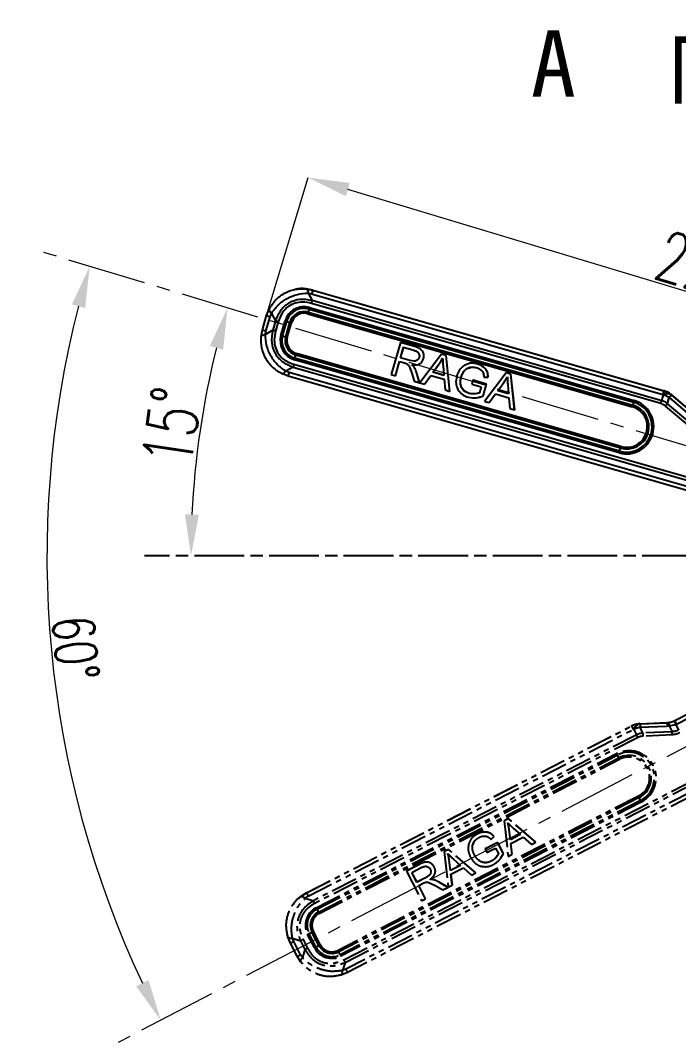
# Model space of a CAD drawing. Header units: millimetres. Extents: x 2271 to 4415, y 823 to 2339.
# Drawn here: x 3878 to 4036.8, y 1181.4 to 1428.1 of the extents above; entities that cross this region are included whole.
import ezdxf

# ---------------------------------------------------------------- set-up
doc = ezdxf.new("R2010")
doc.units = ezdxf.units.MM
for name, pattern in [('AM_ISO08W050', [18, 12, -1.5, 3, -1.5]), ('CENTER2', [28.575, 19.05, -3.175, 3.175, -3.175]), ('PHANTOM', [12.7, 6.35, -1.27, 1.27, -1.27, 1.27, -1.27])]:
    doc.linetypes.add(name, pattern=pattern)
for name, color, linetype, lineweight in [('AM_5', 3, 'Continuous', 25), ('AM_7', 4, 'AM_ISO08W050', 25), ('单点划线', 1, 'CENTER2', 13), ('文字', 7, 'Continuous', 13), ('标注', 3, 'Continuous', 13)]:
    doc.layers.add(name, color=color, linetype=linetype, lineweight=lineweight)
doc.styles.add('SLDTEXTSTYLE1', font='txt.shx', dxfattribs={"width": 0.7, "bigfont": 'gbcbig.shx'})
doc.styles.add('STYLE1', font='txt.shx', dxfattribs={"width": 0.8, "height": 3, "bigfont": 'hzdx.shx'})
doc.dimstyles.new('SLDDIMSTYLE12$0', dxfattribs={"dimtxt": 12, "dimasz": 10, "dimexe": 0, "dimexo": 0.0625, "dimgap": 0.875, "dimtad": 1, "dimdec": 1, "dimlfac": 1.8, "dimrnd": 1e-09, "dimzin": 12, "dimdsep": 46, "dimtxsty": 'SLDTEXTSTYLE1', "dimcen": 0.09, "dimdle": 8.16, "dimclrd": 3, "dimclre": 3, "dimadec": 0, "dimazin": 3, "dimtfac": 1, "dimtdec": 1, "dimtofl": 0, "dimtmove": 0, "dimatfit": 3, "dimfxl": 0, "dimfrac": 2, "dimtolj": 1, "dimlwd": 5, "dimlwe": 5, "dimarcsym": 0})
doc.dimstyles.new('SLDDIMSTYLE12$2', dxfattribs={"dimtxt": 12, "dimasz": 10, "dimexe": 0, "dimexo": 0.0625, "dimgap": 0.875, "dimtad": 1, "dimdec": 1, "dimlfac": 1.8, "dimrnd": 1e-09, "dimzin": 12, "dimdsep": 46, "dimtxsty": 'SLDTEXTSTYLE1', "dimcen": 0.09, "dimdle": 8.16, "dimclrd": 3, "dimclre": 3, "dimadec": 0, "dimazin": 3, "dimtfac": 1, "dimtdec": 1, "dimtofl": 0, "dimtmove": 0, "dimatfit": 3, "dimfxl": 0, "dimfrac": 2, "dimtolj": 1, "dimlwd": 5, "dimlwe": 5, "dimarcsym": 0})

# ---------------------------------------------------------------- blocks, each defined once
blk = doc.blocks.new('*D190')
at = {"layer": 'Defpoints', "color": 0, "transparency": 16777216}
for p in [(3883.46, 1372.12), (3884.59, 1307.26), (4126.87, 1298.81), (4126.87, 1298.81), (3901.58, 1181.39)]:
    blk.add_point(p, dxfattribs=at)
at = {"layer": '标注', "color": 3, "linetype": 'Continuous', "lineweight": 5, "transparency": 16777216}
blk.add_arc((4126.87, 1298.81), 242.43, 165.602, 205.1646, dxfattribs=at)
at = {"layer": '标注', "color": 3, "transparency": 16777216}
for points in [[(3890.45, 1359.54), (3893.66, 1358.64), (3894.74, 1368.72)], [(3908.95, 1196.46), (3905.96, 1194.98), (3911.89, 1186.76)]]:
    blk.add_solid(points, dxfattribs=at)
at = {"layer": '标注', "color": 0, "transparency": 16777216, "insert": (3891.36, 1276.62), "char_height": 10, "attachment_point": 5, "rotation": 275.3833, "style": 'SLDTEXTSTYLE1'}
blk.add_mtext('\\A1;60%%D', dxfattribs=at)
blk = doc.blocks.new('*D199')
at = {"layer": 'AM_5', "color": 3, "linetype": 'Continuous', "lineweight": 5, "transparency": 16777216}
blk.add_arc((4126.76, 1298.84), 207.59, 165.9987, 177.2396, dxfattribs=at)
at = {"layer": 'AM_5', "color": 3, "transparency": 16777216}
for points in [[(3923.74, 1349.51), (3926.95, 1348.62), (3928, 1358.71)], [(3921.09, 1308.8), (3917.75, 1308.88), (3919.18, 1298.84)]]:
    blk.add_solid(points, dxfattribs=at)
at = {"layer": 'Defpoints', "color": 0, "transparency": 16777216}
for p in [(3883.46, 1372.12), (3923.11, 1339.07), (3907.96, 1298.84), (4126.87, 1298.81), (4130.02, 1298.84)]:
    blk.add_point(p, dxfattribs=at)
at = {"layer": 'AM_5', "color": 0, "transparency": 16777216, "insert": (3914.59, 1330.1), "char_height": 12, "attachment_point": 5, "rotation": 81.6191, "style": 'SLDTEXTSTYLE1'}
blk.add_mtext('\\A1;15%%D', dxfattribs=at)
blk = doc.blocks.new('*D181')
at = {"layer": 'AM_5', "color": 3, "linetype": 'Continuous', "lineweight": 5, "transparency": 16777216}
for p, q in [((3937.44, 1356.88), (3947.45, 1390.14)), ((4127.49, 1335.91), (3957.03, 1387.25))]:
    blk.add_line(p, q, dxfattribs=at)
at = {"layer": 'AM_5', "color": 3, "lineweight": 5, "transparency": 16777216}
blk.add_line((4126.78, 1298.9), (4137.06, 1333.03), dxfattribs=at)
at = {"layer": 'AM_5', "color": 3, "transparency": 16777216}
for points in [[(3957.51, 1388.85), (3956.55, 1385.66), (3947.45, 1390.14)], [(4127.97, 1337.51), (4127.01, 1334.32), (4137.06, 1333.03)]]:
    blk.add_solid(points, dxfattribs=at)
at = {"layer": 'Defpoints', "color": 0, "transparency": 16777216}
for p in [(3947.45, 1390.14), (3937.42, 1356.82), (4126.77, 1298.84)]:
    blk.add_point(p, dxfattribs=at)
at = {"layer": 'AM_5', "color": 0, "transparency": 16777216, "insert": (4042.42, 1368.71), "char_height": 12, "attachment_point": 5, "rotation": 343.2384, "style": 'SLDTEXTSTYLE1'}
blk.add_mtext('\\A1;225', dxfattribs=at)

msp = doc.modelspace()

# ---------------------------------------------------------------- linework, layer by layer
at = {"color": 7, "linetype": 'Continuous', "lineweight": 25}
for p, q in [((3944.222, 1363.147), (3944.189, 1363.14)), ((3946.94, 1363.302), (3948.568, 1362.994)), ((3948.591, 1362.999), (3946.966, 1363.307)), ((3947.478, 1362.277), (3948.456, 1360.474)), ((3947.478, 1362.277), (3948.293, 1362.123)), ((3948.293, 1362.123), (4033.008, 1337.829)), ((3948.591, 1362.999), (3948.568, 1362.994)), ((3948.568, 1362.994), (4033.282, 1338.7)), ((3948.591, 1362.999), (4033.306, 1338.705)), ((4032.539, 1335.611), (3948.254, 1359.781)), ((4032.741, 1336.304), (3948.456, 1360.474)), ((3936.443, 1353.363), (3937.435, 1356.824)), ((3937.435, 1356.824), (3938.035, 1358.365)), ((3938.274, 1356.57), (3938.573, 1357.34)), ((3938.573, 1357.34), (3939.551, 1355.538)), ((3947.368, 1357.289), (4025.66, 1334.837)), ((3947.675, 1358.409), (3947.474, 1357.663)), ((3947.474, 1357.663), (4025.765, 1335.211)), ((3947.675, 1358.409), (4025.966, 1335.958)), ((3947.78, 1358.783), (4026.071, 1336.332)), ((3937.282, 1353.109), (3938.274, 1356.57)), ((3939.551, 1355.538), (3938.906, 1353.289)), ((3940.239, 1355.339), (3939.594, 1353.089)), ((3940.901, 1352.059), (3941.893, 1355.52)), ((3941.278, 1351.952), (3942.27, 1355.413)), ((3942.04, 1351.74), (3943.033, 1355.201)), ((3942.27, 1355.413), (3943.033, 1355.201)), ((3942.417, 1351.633), (3943.409, 1355.094)), ((3936.134, 1351.737), (3936.443, 1353.363)), ((3938.906, 1353.289), (3937.127, 1352.296)), ((3937.127, 1352.296), (3937.282, 1353.109)), ((3941.278, 1351.952), (3942.04, 1351.74)), ((3969.704, 1350.348), (3967.484, 1342.604)), ((3969.722, 1350.351), (3969.704, 1350.348)), ((3973.13, 1349.365), (3969.704, 1350.348)), ((3973.147, 1349.369), (3969.722, 1350.351)), ((3973.147, 1349.369), (3973.13, 1349.365)), ((3944.274, 1346.547), (3944.502, 1347.299)), ((4022.793, 1324.848), (3944.502, 1347.299)), ((4022.903, 1325.223), (3944.612, 1347.674)), ((3969.75, 1346.644), (3970.484, 1349.204)), ((3969.768, 1346.648), (3970.5, 1349.2)), ((3970.484, 1349.204), (3972.928, 1348.503)), ((3974.343, 1348.918), (3974.325, 1348.914)), ((3979.607, 1347.513), (3974.416, 1340.622)), ((3979.625, 1347.517), (3979.607, 1347.513)), ((3980.71, 1347.197), (3979.607, 1347.513)), ((3980.728, 1347.201), (3979.625, 1347.517)), ((3980.728, 1347.201), (3980.71, 1347.197)), ((3981.647, 1338.548), (3980.71, 1347.197)), ((3981.665, 1338.552), (3980.728, 1347.201)), ((3944.037, 1345.074), (4046.103, 1315.805)), ((4022.455, 1323.72), (3944.164, 1346.172)), ((4022.565, 1324.095), (3944.274, 1346.547)), ((3968.508, 1342.311), (3969.494, 1345.752)), ((3968.526, 1342.314), (3969.51, 1345.748)), ((3969.494, 1345.752), (3970.687, 1345.41)), ((3969.768, 1346.648), (3969.75, 1346.644)), ((3971.957, 1346.011), (3969.75, 1346.644)), ((3971.974, 1346.015), (3969.768, 1346.648)), ((3970.687, 1345.41), (3971.334, 1345.159)), ((3971.816, 1344.611), (3972.454, 1342.927)), ((3971.974, 1346.015), (3971.957, 1346.011)), ((3973.042, 1345.829), (3971.957, 1346.011)), ((3973.78, 1344.988), (3973.798, 1344.992)), ((3977.556, 1343.166), (3979.061, 1345.191)), ((3977.573, 1343.17), (3979.079, 1345.195)), ((3979.079, 1345.195), (3979.061, 1345.191)), ((3979.984, 1344.783), (3980.184, 1342.412)), ((3986.234, 1345.279), (3986.217, 1345.275)), ((3988.344, 1345.154), (3988.326, 1345.15)), ((3942.614, 1342.231), (3941.071, 1342.831)), ((3943.842, 1344.383), (3942.063, 1343.39)), ((3942.835, 1343.09), (3942.063, 1343.39)), ((4045.285, 1312.788), (3942.614, 1342.231)), ((4045.506, 1313.647), (3942.835, 1343.09)), ((3943.842, 1344.383), (4045.908, 1315.114)), ((3967.484, 1342.604), (3968.508, 1342.311)), ((3968.526, 1342.314), (3968.508, 1342.311)), ((3972.454, 1342.927), (3973.015, 1341.018)), ((3973.575, 1343.151), (3973.557, 1343.147)), ((3974.303, 1340.649), (3973.557, 1343.147)), ((3974.321, 1340.652), (3973.575, 1343.151)), ((3975.498, 1340.312), (3977.026, 1342.415)), ((3975.515, 1340.316), (3977.039, 1342.412)), ((3977.026, 1342.415), (3980.256, 1341.489)), ((3977.573, 1343.17), (3977.556, 1343.166)), ((3980.184, 1342.412), (3977.556, 1343.166)), ((3980.183, 1342.422), (3977.573, 1343.17)), ((3984.384, 1342), (3984.366, 1341.996)), ((3985.787, 1344.049), (3985.769, 1344.046)), ((3985.787, 1344.049), (3986.597, 1344.298)), ((3989.833, 1341.959), (3990.836, 1341.951)), ((3995.226, 1343.035), (3990.034, 1336.143)), ((3990.251, 1344), (3990.233, 1343.996)), ((3990.854, 1341.955), (3990.836, 1341.951)), ((3995.243, 1343.038), (3995.226, 1343.035)), ((3996.329, 1342.718), (3995.226, 1343.035)), ((3996.347, 1342.722), (3995.243, 1343.038)), ((3996.347, 1342.722), (3996.329, 1342.718)), ((3997.265, 1334.07), (3996.329, 1342.718)), ((3997.283, 1334.073), (3996.347, 1342.722)), ((3973.015, 1341.018), (3974.303, 1340.649)), ((3974.321, 1340.652), (3974.303, 1340.649)), ((3974.416, 1340.622), (3975.498, 1340.312)), ((3975.515, 1340.316), (3975.498, 1340.312)), ((3980.256, 1341.489), (3980.491, 1338.88)), ((3984.478, 1339.486), (3984.461, 1339.482)), ((3987.212, 1341.225), (3986.952, 1340.317)), ((3986.952, 1340.317), (3989.222, 1339.666)), ((3987.23, 1341.229), (3987.212, 1341.225)), ((3990.485, 1340.287), (3987.212, 1341.225)), ((3990.503, 1340.291), (3987.23, 1341.229)), ((3989.222, 1339.666), (3988.807, 1338.22)), ((3989.663, 1337.421), (3990.485, 1340.287)), ((3989.681, 1337.424), (3990.503, 1340.291)), ((3990.503, 1340.291), (3990.485, 1340.287)), ((3993.174, 1338.687), (3994.68, 1340.712)), ((3993.192, 1338.691), (3994.697, 1340.716)), ((3994.697, 1340.716), (3994.68, 1340.712)), ((3995.602, 1340.304), (3995.802, 1337.934)), ((3980.491, 1338.88), (3981.647, 1338.548)), ((3981.665, 1338.552), (3981.647, 1338.548)), ((3986.346, 1338.067), (3986.328, 1338.063)), ((3987.857, 1337.976), (3987.839, 1337.972)), ((3988.331, 1338.066), (3987.857, 1337.976)), ((3988.54, 1337.06), (3988.557, 1337.064)), ((3988.544, 1337.111), (3989.681, 1337.424)), ((3989.681, 1337.424), (3989.663, 1337.421)), ((3991.116, 1335.833), (3992.644, 1337.937)), ((3991.134, 1335.837), (3992.657, 1337.933)), ((3992.644, 1337.937), (3995.875, 1337.01)), ((3993.192, 1338.691), (3993.174, 1338.687)), ((3995.802, 1337.934), (3993.174, 1338.687)), ((3995.801, 1337.943), (3993.192, 1338.691)), ((3995.875, 1337.01), (3996.109, 1334.401)), ((4032.741, 1336.304), (4033.159, 1337.699)), ((4033.008, 1337.829), (4033.159, 1337.699)), ((4033.282, 1338.7), (4033.306, 1338.705)), ((4034.134, 1335.577), (4034.58, 1337.067)), ((4034.58, 1337.067), (4039.557, 1332.821)), ((4034.962, 1337.798), (4034.986, 1337.803)), ((4034.962, 1337.798), (4035.113, 1337.668)), ((4035.124, 1337.687), (4034.971, 1337.816)), ((4034.986, 1337.803), (4035.139, 1337.674)), ((4035.113, 1337.668), (4040.09, 1333.423)), ((4035.139, 1337.674), (4040.117, 1333.428)), ((3990.034, 1336.143), (3991.116, 1335.833)), ((3991.134, 1335.837), (3991.116, 1335.833)), ((4025.966, 1335.958), (4025.765, 1335.211)), ((4039.015, 1330.433), (4033.647, 1335.011)), ((4039.501, 1330.999), (4034.134, 1335.577)), ((3996.109, 1334.401), (3997.265, 1334.07)), ((3997.283, 1334.073), (3997.265, 1334.07)), ((4022.565, 1324.095), (4022.793, 1324.848))]:
    msp.add_line(p, q, dxfattribs=at)
at = {"color": 7, "linetype": 'PHANTOM', "lineweight": 25}
for p, q in [((4035.889, 1259.08), (4043.732, 1263.108)), ((4035.903, 1259.1), (4043.746, 1263.128)), ((4036.285, 1258.257), (4044.128, 1262.284)), ((4027.507, 1258.299), (4027.307, 1258.288)), ((4027.313, 1258.269), (4027.327, 1258.289)), ((4027.313, 1258.269), (4027.512, 1258.278)), ((4027.327, 1258.289), (4027.527, 1258.3)), ((4027.512, 1258.278), (4034.046, 1258.588)), ((4027.527, 1258.3), (4034.062, 1258.61)), ((4034.046, 1258.588), (4034.062, 1258.61)), ((4034.062, 1258.61), (4034.314, 1258.629)), ((4034.574, 1257.822), (4036.122, 1258.176)), ((4035.904, 1259.101), (4035.821, 1259.06)), ((4035.822, 1259.06), (4035.903, 1259.1)), ((4035.889, 1259.08), (4035.903, 1259.1)), ((4036.122, 1258.176), (4036.285, 1258.257)), ((4036.122, 1258.176), (4036.81, 1256.796)), ((3947.073, 1217.522), (4025.47, 1257.777)), ((3947.086, 1217.541), (4025.484, 1257.797)), ((3947.468, 1216.698), (4025.866, 1256.954)), ((4026.715, 1255.659), (3948.715, 1215.608)), ((4025.47, 1257.777), (4025.484, 1257.797)), ((4025.866, 1256.954), (4026.065, 1256.963)), ((4026.715, 1255.659), (4026.065, 1256.963)), ((4027.534, 1257.474), (4034.069, 1257.784)), ((4028.228, 1256.083), (4027.534, 1257.474)), ((4035.275, 1256.417), (4028.228, 1256.083)), ((4035.308, 1255.671), (4028.261, 1255.337)), ((4034.069, 1257.784), (4034.574, 1257.822)), ((4034.574, 1257.822), (4035.275, 1256.417)), ((4027.042, 1255.016), (3949.042, 1214.964)), ((3949.38, 1213.912), (4021.833, 1251.116)), ((3949.559, 1213.567), (4022.012, 1250.771)), ((4022.012, 1250.771), (4022.376, 1250.089)), ((3949.923, 1212.885), (4022.376, 1250.089)), ((3950.102, 1212.541), (4022.555, 1249.744)), ((3956.031, 1201.354), (4050.486, 1249.855)), ((3956.362, 1200.717), (4050.817, 1249.218)), ((4051.528, 1247.874), (3956.513, 1199.085)), ((4051.955, 1247.096), (3956.939, 1198.307)), ((4027.124, 1240.847), (3954.671, 1203.643)), ((4027.301, 1240.498), (3954.848, 1203.295)), ((4027.649, 1239.794), (3955.196, 1202.59)), ((4027.826, 1239.445), (3955.373, 1202.242)), ((4027.649, 1239.794), (4027.301, 1240.498)), ((3995.774, 1235.42), (3994.753, 1234.895)), ((3994.764, 1234.91), (3994.753, 1234.895)), ((3994.753, 1234.895), (3995.683, 1226.318)), ((3995.785, 1235.435), (3994.764, 1234.91)), ((3995.785, 1235.435), (3995.774, 1235.42)), ((4002.375, 1229.754), (3995.774, 1235.42)), ((4002.386, 1229.769), (3995.785, 1235.435)), ((3988.285, 1231.732), (3988.275, 1231.717)), ((3990.466, 1232.195), (3990.455, 1232.18)), ((3991.558, 1230.421), (3992.294, 1231.102)), ((3992.305, 1231.117), (3992.294, 1231.102)), ((3995.955, 1232.843), (3995.945, 1232.828)), ((3996.232, 1230.321), (3995.945, 1232.828)), ((3996.242, 1230.336), (3995.955, 1232.843)), ((3998.665, 1231.57), (3996.232, 1230.321)), ((3998.658, 1231.577), (3996.242, 1230.336)), ((3996.36, 1229.412), (3999.349, 1230.947)), ((3996.896, 1233.163), (3998.665, 1231.57)), ((3999.349, 1230.947), (4001.306, 1229.204)), ((3986.661, 1230.38), (3986.651, 1230.365)), ((3987.176, 1229.176), (3987.166, 1229.161)), ((3987.176, 1229.176), (3987.597, 1229.912)), ((3993.177, 1229.648), (3990.148, 1228.093)), ((3993.187, 1229.663), (3990.159, 1228.108)), ((3993.187, 1229.663), (3993.177, 1229.648)), ((3994.539, 1226.995), (3993.177, 1229.648)), ((3994.549, 1227.01), (3993.187, 1229.663)), ((3996.242, 1230.336), (3996.232, 1230.321)), ((3996.685, 1226.832), (3996.36, 1229.412)), ((3996.695, 1226.847), (3996.371, 1229.418)), ((4001.306, 1229.204), (4002.375, 1229.754)), ((4002.386, 1229.769), (4002.375, 1229.754)), ((3981.321, 1227.998), (3980.3, 1227.474)), ((3980.31, 1227.489), (3980.3, 1227.474)), ((3980.3, 1227.474), (3981.23, 1218.896)), ((3981.331, 1228.013), (3980.31, 1227.489)), ((3981.331, 1228.013), (3981.321, 1227.998)), ((3987.922, 1222.332), (3981.321, 1227.998)), ((3987.932, 1222.347), (3981.331, 1228.013)), ((3987.556, 1226.722), (3987.545, 1226.707)), ((3990.159, 1228.108), (3990.148, 1228.093)), ((3990.148, 1228.093), (3990.58, 1227.252)), ((3990.58, 1227.252), (3992.68, 1228.331)), ((3992.68, 1228.331), (3993.368, 1226.993)), ((3992.842, 1226.164), (3992.831, 1226.149)), ((3993.127, 1226.554), (3992.842, 1226.164)), ((3993.935, 1226.004), (3994.549, 1227.01)), ((3994.549, 1227.01), (3994.539, 1226.995)), ((3995.683, 1226.318), (3996.685, 1226.832)), ((3996.695, 1226.847), (3996.685, 1226.832)), ((3974.309, 1224.391), (3971.139, 1222.764)), ((3974.319, 1224.406), (3971.149, 1222.779)), ((3972.49, 1222.464), (3974.752, 1223.625)), ((3974.319, 1224.406), (3974.309, 1224.391)), ((3975.5, 1224.896), (3975.49, 1224.88)), ((3981.502, 1225.422), (3981.491, 1225.406)), ((3981.778, 1222.9), (3981.491, 1225.406)), ((3981.789, 1222.915), (3981.502, 1225.422)), ((3984.211, 1224.149), (3981.778, 1222.9)), ((3984.204, 1224.155), (3981.789, 1222.915)), ((3982.443, 1225.741), (3984.211, 1224.149)), ((3989.345, 1224.954), (3989.334, 1224.939)), ((3991.678, 1225.197), (3991.668, 1225.182)), ((3993.966, 1225.964), (3993.977, 1225.979)), ((3971.149, 1222.779), (3971.139, 1222.764)), ((3971.139, 1222.764), (3974.819, 1215.598)), ((3973.707, 1220.095), (3972.49, 1222.464)), ((3973.717, 1220.11), (3972.505, 1222.471)), ((3975.749, 1221.143), (3973.707, 1220.095)), ((3975.759, 1221.158), (3973.717, 1220.11)), ((3976.665, 1221.753), (3975.749, 1221.143)), ((3975.759, 1221.158), (3975.749, 1221.143)), ((3977.779, 1221.645), (3977.789, 1221.66)), ((3981.789, 1222.915), (3981.778, 1222.9)), ((3981.906, 1221.99), (3984.896, 1223.525)), ((3982.231, 1219.41), (3981.906, 1221.99)), ((3982.241, 1219.425), (3981.918, 1221.996)), ((3984.896, 1223.525), (3986.852, 1221.783)), ((3986.852, 1221.783), (3987.922, 1222.332)), ((3987.932, 1222.347), (3987.922, 1222.332)), ((3973.717, 1220.11), (3973.707, 1220.095)), ((3974.131, 1219.269), (3975.235, 1219.836)), ((3975.766, 1216.084), (3974.131, 1219.269)), ((3975.777, 1216.099), (3974.145, 1219.277)), ((3975.235, 1219.836), (3975.878, 1220.096)), ((3976.605, 1220.026), (3978.223, 1219.234)), ((3978.223, 1219.234), (3979.938, 1218.226)), ((3978.886, 1220.165), (3978.876, 1220.15)), ((3981.13, 1218.838), (3978.876, 1220.15)), ((3981.14, 1218.853), (3978.886, 1220.165)), ((3979.938, 1218.226), (3981.13, 1218.838)), ((3981.14, 1218.853), (3981.13, 1218.838)), ((3981.23, 1218.896), (3982.231, 1219.41)), ((3982.241, 1219.425), (3982.231, 1219.41)), ((3945.675, 1216.632), (3947.072, 1217.521)), ((3947.086, 1217.541), (3945.69, 1216.654)), ((3946.769, 1216.253), (3947.468, 1216.698)), ((3946.769, 1216.253), (3948.715, 1215.608)), ((3947.086, 1217.541), (3947.072, 1217.521)), ((3943.798, 1214.66), (3943.779, 1214.632)), ((3974.819, 1215.598), (3975.766, 1216.084)), ((3975.777, 1216.099), (3975.766, 1216.084)), ((3949.559, 1213.567), (3949.923, 1212.885)), ((3943.177, 1205.404), (3942.559, 1206.939)), ((3943.653, 1206.56), (3945.599, 1205.914)), ((3943.962, 1205.793), (3943.653, 1206.56)), ((3948.964, 1204.302), (3947.32, 1207.504)), ((3947.668, 1207.684), (3948.369, 1208.051)), ((3949.312, 1204.482), (3947.668, 1207.684)), ((3950.014, 1204.849), (3948.369, 1208.051)), ((3950.361, 1205.029), (3948.717, 1208.231)), ((3944.822, 1202.202), (3943.177, 1205.404)), ((3945.607, 1202.591), (3943.962, 1205.793)), ((3945.599, 1205.914), (3946.668, 1203.833)), ((3946.668, 1203.833), (3946.05, 1201.892)), ((3946.238, 1206.24), (3947.307, 1204.159)), ((3949.312, 1204.482), (3950.014, 1204.849)), ((3945.709, 1200.805), (3944.822, 1202.202)), ((3946.05, 1201.892), (3945.607, 1202.591)), ((3955.196, 1202.59), (3954.848, 1203.295)), ((3956.362, 1200.717), (3955.744, 1198.775)), ((3956.513, 1199.085), (3955.744, 1198.775)), ((3956.939, 1198.307), (3955.403, 1197.689))]:
    msp.add_line(p, q, dxfattribs=at)
at = {"color": 7, "linetype": 'Continuous', "lineweight": 25}
for centre, radius, start, end in [((3946.468, 1354.208), 4.759, 73.99917, 164.00247), ((3946.47, 1354.209), 4.37, 73.99917, 164.00247), ((3946.484, 1354.211), 3.59, 73.99917, 164.00247), ((3946.486, 1354.212), 3.201, 73.99917, 164.00247), ((3919.313, 1365.377), 29.199, 343.91719, 344.67981), ((3975.834, 1350.695), 29.197, 163.9172, 164.67984), ((3957.36, 1409.303), 55.963, 253.95603, 254.35706), ((3927.942, 1301.307), 55.967, 73.95602, 74.35704), ((3945.476, 1350.747), 4.76, 164.00083, 253.99752), ((3956.368, 1405.843), 55.963, 253.95603, 254.35706), ((3945.479, 1350.748), 4.37, 164.00075, 253.99756), ((3945.492, 1350.751), 3.591, 164.00075, 253.99757), ((3926.949, 1297.847), 55.967, 73.95602, 74.35704), ((3945.494, 1350.751), 3.201, 164.00056, 253.99766), ((3916.037, 1355.823), 29.714, 343.32882, 344.08236), ((3972.739, 1338.023), 29.714, 163.32881, 164.08236), ((4045.549, 1334.35), 13.015, 160.47239, 164.49357), ((4033.958, 1336.15), 1.93, 58.66161, 119.51448), ((4034.11, 1336.02), 1.93, 58.66153, 119.51425), ((4031.634, 1332.363), 5.55, 57.94933, 74.06129), ((4032.042, 1334.375), 4.5, 49.53467, 73.99864), ((4032.066, 1334.38), 4.5, 49.53467, 73.99864), ((4046.816, 1326.748), 16.006, 136.98242, 139.86093), ((4024.263, 1330.026), 6.56, 254.00246, 74), ((4024.265, 1330.027), 6.17, 254.00238, 74.00008), ((4024.279, 1330.029), 5.391, 254.00253, 73.99993), ((4024.281, 1330.03), 5.001, 254.00255, 73.99991), ((3997.604, 1342.926), 29.198, 343.91719, 344.67983), ((4054.126, 1328.243), 29.198, 163.91719, 164.67983), ((3994.328, 1333.372), 29.715, 343.32883, 344.08237), ((4051.029, 1315.572), 29.713, 163.32879, 164.08235)]:
    msp.add_arc(centre, radius, start, end, dxfattribs=at)
at = {"color": 7, "linetype": 'PHANTOM', "lineweight": 25}
for centre, radius, start, end in [((4027.526, 1253.774), 4.5, 92.71551, 117.17948), ((4027.54, 1253.794), 4.5, 92.71551, 117.17948), ((4027.709, 1256.38), 1.93, 101.84245, 162.69532), ((4027.908, 1256.389), 1.93, 101.84237, 162.69509), ((4043.518, 1258.323), 16.006, 180.16327, 183.04177), ((4050.052, 1258.633), 16.006, 180.16315, 183.04177), ((4047.811, 1264.302), 13.015, 203.65317, 207.67445), ((4037.392, 1262.999), 13.015, 203.65323, 207.67441), ((4028.606, 1252.028), 5.55, 101.13017, 117.24213), ((4024.829, 1245.28), 6.56, 297.1833, 117.18084), ((4047.826, 1264.416), 29.198, 207.09803, 207.86067), ((4024.831, 1245.282), 6.17, 297.18322, 117.18092), ((4024.839, 1245.293), 5.391, 297.18337, 117.18077), ((3996.563, 1236.444), 29.198, 27.09803, 27.86067), ((4024.84, 1245.295), 5.001, 297.18339, 117.18075), ((4000.711, 1227.235), 29.715, 26.50967, 27.26321), ((4054.238, 1253.056), 29.713, 206.50963, 207.26319), ((3951.554, 1209.678), 4.759, 117.18001, 207.18331), ((3975.371, 1227.212), 29.197, 207.09805, 207.86068), ((3951.555, 1209.68), 4.37, 117.18001, 207.18331), ((3951.563, 1209.691), 3.59, 117.18001, 207.18331), ((3951.564, 1209.693), 3.201, 117.18001, 207.18331), ((3924.109, 1199.24), 29.199, 27.09803, 27.86065), ((3921.794, 1257.307), 55.963, 297.13687, 297.5379), ((3974.244, 1158.425), 55.967, 117.13686, 117.53788), ((3923.439, 1254.104), 55.963, 297.13687, 297.5379), ((3953.199, 1206.476), 4.76, 207.18167, 297.17837), ((3953.2, 1206.478), 4.37, 207.18159, 297.1784), ((3975.889, 1155.223), 55.967, 117.13686, 117.53788), ((3953.208, 1206.489), 3.591, 207.18159, 297.17841), ((3953.209, 1206.491), 3.201, 207.1814, 297.1785), ((3928.258, 1190.032), 29.714, 26.50966, 27.2632), ((3981.786, 1215.853), 29.714, 206.50966, 207.26321)]:
    msp.add_arc(centre, radius, start, end, dxfattribs=at)
at = {"color": 7, "linetype": 'Continuous', "lineweight": 25}
for points, knots in [([(3938.035, 1358.365), (3938.508, 1359.138), (3939.45, 1360.678), (3941.66, 1362.319), (3944.224, 1363.324), (3946.032, 1363.309), (3946.94, 1363.302)], [0, 0, 0, 0, 0.2509207, 0.5000162, 0.7490448, 1, 1, 1, 1]), ([(3938.573, 1357.34), (3939.078, 1358.052), (3940.085, 1359.469), (3942.321, 1361.059), (3944.859, 1362.115), (3946.603, 1362.223), (3947.478, 1362.277)], [0, 0, 0, 0, 0.2509209, 0.5000162, 0.7490448, 1, 1, 1, 1]), ([(3946.966, 1363.307), (3946.043, 1363.388), (3945.102, 1363.47), (3944.24, 1363.146), (3944.223, 1363.14)], [0, 0, 0, 0, 0.9811751, 1, 1, 1, 1]), ([(3946.94, 1363.302), (3947.05, 1363.246), (3947.27, 1363.135), (3947.409, 1362.563), (3947.478, 1362.277)], [0, 0, 0, 0, 0.5000005, 1, 1, 1, 1]), ([(3948.456, 1360.474), (3947.438, 1360.639), (3945.553, 1360.944), (3942.854, 1360.054), (3940.682, 1358.235), (3939.946, 1356.481), (3939.551, 1355.538)], [0, 0, 0, 0, 0.2702915, 0.5008839, 0.7316205, 1, 1, 1, 1]), ([(3948.254, 1359.781), (3947.55, 1359.931), (3946.24, 1360.21), (3944.32, 1359.924), (3942.6, 1359.091), (3941.073, 1357.561), (3940.531, 1356.117), (3940.239, 1355.339)], [0, 0, 0, 0, 0.2085412, 0.3881399, 0.5544367, 0.759769, 1, 1, 1, 1]), ([(3938.035, 1358.365), (3938.015, 1358.239), (3937.976, 1357.985), (3938.373, 1357.556), (3938.573, 1357.34)], [0, 0, 0, 0, 0.49686735, 1, 1, 1, 1]), ([(3936.134, 1351.737), (3936.184, 1351.851), (3936.283, 1352.078), (3936.846, 1352.223), (3937.127, 1352.296)], [0, 0, 0, 0, 0.50000085, 1, 1, 1, 1]), ([(3942.063, 1343.39), (3941.349, 1343.898), (3939.925, 1344.909), (3938.332, 1347.147), (3937.279, 1349.682), (3937.178, 1351.423), (3937.127, 1352.296)], [0, 0, 0, 0, 0.2509467, 0.4999847, 0.7490684, 1, 1, 1, 1]), ([(3938.906, 1353.289), (3938.741, 1352.271), (3938.435, 1350.384), (3939.326, 1347.685), (3941.146, 1345.514), (3942.899, 1344.778), (3943.842, 1344.383)], [0, 0, 0, 0, 0.2705363, 0.5011773, 0.7319034, 1, 1, 1, 1]), ([(3939.594, 1353.089), (3939.444, 1352.385), (3939.165, 1351.074), (3939.453, 1349.153), (3940.286, 1347.433), (3941.816, 1345.907), (3943.259, 1345.366), (3944.037, 1345.074)], [0, 0, 0, 0, 0.20872371, 0.38836947, 0.55468562, 0.75997191, 1, 1, 1, 1]), ([(3941.071, 1342.831), (3940.297, 1343.305), (3938.754, 1344.249), (3937.113, 1346.459), (3936.108, 1349.023), (3936.126, 1350.83), (3936.134, 1351.737)], [0, 0, 0, 0, 0.2509467, 0.4999848, 0.7490685, 1, 1, 1, 1]), ([(3974.325, 1348.914), (3974.136, 1349.002), (3973.749, 1349.183), (3973.339, 1349.304), (3973.13, 1349.365)], [0, 0, 0, 0, 0.4889255, 1, 1, 1, 1]), ([(3974.343, 1348.918), (3974.154, 1349.006), (3973.767, 1349.187), (3973.357, 1349.307), (3973.147, 1349.369)], [0, 0, 0, 0, 0.4889255, 1, 1, 1, 1]), ([(3972.928, 1348.503), (3973.175, 1348.42), (3973.534, 1348.298), (3973.929, 1348.014), (3974.053, 1347.832), (3974.111, 1347.747)], [0, 0, 0, 0, 0.5431864, 0.7867589, 1, 1, 1, 1]), ([(3974.111, 1347.747), (3974.18, 1347.586), (3974.282, 1347.349), (3974.289, 1347.004), (3974.252, 1346.841), (3974.233, 1346.758)], [0, 0, 0, 0, 0.508701, 0.7517829, 1, 1, 1, 1]), ([(3974.998, 1348.336), (3974.889, 1348.463), (3974.694, 1348.69), (3974.438, 1348.845), (3974.325, 1348.914)], [0, 0, 0, 0, 0.5575462, 1, 1, 1, 1]), ([(3975.353, 1347.477), (3975.315, 1347.654), (3975.249, 1347.963), (3975.073, 1348.225), (3974.998, 1348.336)], [0, 0, 0, 0, 0.5738958, 1, 1, 1, 1]), ([(3975.29, 1346.461), (3975.332, 1346.651), (3975.407, 1346.987), (3975.369, 1347.328), (3975.353, 1347.477)], [0, 0, 0, 0, 0.5655054, 1, 1, 1, 1]), ([(3971.334, 1345.159), (3971.414, 1345.095), (3971.607, 1344.942), (3971.739, 1344.733), (3971.816, 1344.611)], [0, 0, 0, 0, 0.4142729, 1, 1, 1, 1]), ([(3972.503, 1344.969), (3972.765, 1344.944), (3973.25, 1344.897), (3973.937, 1344.997), (3974.54, 1345.266), (3975.037, 1345.764), (3975.203, 1346.221), (3975.29, 1346.461)], [0, 0, 0, 0, 0.2248507, 0.4169148, 0.5876668, 0.7832367, 1, 1, 1, 1]), ([(3973.557, 1343.147), (3973.418, 1343.581), (3973.196, 1344.27), (3972.691, 1344.78), (3972.503, 1344.969)], [0, 0, 0, 0, 0.628575, 1, 1, 1, 1]), ([(3973.575, 1343.151), (3973.436, 1343.585), (3973.214, 1344.274), (3972.709, 1344.784), (3972.521, 1344.973)], [0, 0, 0, 0, 0.628575, 1, 1, 1, 1]), ([(3973.78, 1346.094), (3973.667, 1346.021), (3973.442, 1345.875), (3973.175, 1345.844), (3973.042, 1345.829)], [0, 0, 0, 0, 0.50112496, 1, 1, 1, 1]), ([(3974.233, 1346.758), (3974.185, 1346.628), (3974.089, 1346.369), (3973.882, 1346.186), (3973.78, 1346.094)], [0, 0, 0, 0, 0.5017512, 1, 1, 1, 1]), ([(3979.061, 1345.191), (3979.226, 1345.428), (3979.531, 1345.865), (3979.778, 1346.336), (3979.892, 1346.552)], [0, 0, 0, 0, 0.5419592, 1, 1, 1, 1]), ([(3979.079, 1345.195), (3979.244, 1345.431), (3979.549, 1345.869), (3979.796, 1346.34), (3979.909, 1346.556)], [0, 0, 0, 0, 0.5419592, 1, 1, 1, 1]), ([(3979.892, 1346.552), (3979.899, 1346.264), (3979.914, 1345.673), (3979.96, 1345.084), (3979.984, 1344.783)], [0, 0, 0, 0, 0.4886907, 1, 1, 1, 1]), ([(3985.14, 1344.836), (3984.68, 1344.458), (3983.825, 1343.756), (3983.464, 1342.715), (3983.297, 1342.234)], [0, 0, 0, 0, 0.5381648, 1, 1, 1, 1]), ([(3988.326, 1345.15), (3987.997, 1345.227), (3987.371, 1345.374), (3986.251, 1345.363), (3985.556, 1345.033), (3985.14, 1344.836)], [0, 0, 0, 0, 0.308178, 0.5862676, 1, 1, 1, 1]), ([(3985.769, 1344.046), (3985.938, 1344.135), (3986.277, 1344.313), (3987.071, 1344.479), (3987.674, 1344.359), (3988.087, 1344.276)], [0, 0, 0, 0, 0.2394886, 0.4785859, 1, 1, 1, 1]), ([(3988.344, 1345.154), (3988.016, 1345.225), (3987.393, 1345.361), (3986.654, 1345.411), (3986.309, 1345.271), (3986.247, 1345.246)], [0, 0, 0, 0, 0.4764978, 0.9064737, 1, 1, 1, 1]), ([(3990.233, 1343.996), (3989.939, 1344.274), (3989.386, 1344.798), (3988.664, 1345.038), (3988.326, 1345.15)], [0, 0, 0, 0, 0.5318982, 1, 1, 1, 1]), ([(3990.251, 1344), (3989.957, 1344.278), (3989.404, 1344.802), (3988.682, 1345.042), (3988.344, 1345.154)], [0, 0, 0, 0, 0.53189815, 1, 1, 1, 1]), ([(3941.071, 1342.831), (3941.191, 1342.815), (3941.434, 1342.784), (3941.852, 1343.187), (3942.063, 1343.39)], [0, 0, 0, 0, 0.4968674, 1, 1, 1, 1]), ([(3983.297, 1342.234), (3983.165, 1341.596), (3982.937, 1340.497), (3983.369, 1339.472), (3983.551, 1339.04)], [0, 0, 0, 0, 0.5794862, 1, 1, 1, 1]), ([(3984.461, 1339.482), (3984.386, 1339.662), (3984.232, 1340.028), (3984.124, 1340.89), (3984.267, 1341.542), (3984.366, 1341.996)], [0, 0, 0, 0, 0.2264152, 0.4626215, 1, 1, 1, 1]), ([(3984.478, 1339.486), (3984.341, 1339.919), (3984.076, 1340.75), (3984.284, 1341.595), (3984.384, 1342)], [0, 0, 0, 0, 0.520635, 1, 1, 1, 1]), ([(3984.366, 1341.996), (3984.52, 1342.425), (3984.743, 1343.044), (3985.288, 1343.706), (3985.611, 1343.934), (3985.769, 1344.046)], [0, 0, 0, 0, 0.5344662, 0.7714045, 1, 1, 1, 1]), ([(3984.384, 1342), (3984.552, 1342.484), (3984.837, 1343.303), (3985.512, 1343.833), (3985.787, 1344.049)], [0, 0, 0, 0, 0.5921782, 1, 1, 1, 1]), ([(3988.087, 1344.276), (3988.339, 1344.188), (3988.829, 1344.017), (3989.2, 1343.655), (3989.382, 1343.479)], [0, 0, 0, 0, 0.512975, 1, 1, 1, 1]), ([(3989.382, 1343.479), (3989.457, 1343.379), (3989.611, 1343.177), (3989.816, 1342.668), (3989.826, 1342.249), (3989.833, 1341.959)], [0, 0, 0, 0, 0.23103556, 0.46846759, 1, 1, 1, 1]), ([(3990.836, 1341.951), (3990.832, 1342.385), (3990.824, 1343.13), (3990.408, 1343.74), (3990.233, 1343.996)], [0, 0, 0, 0, 0.5814657, 1, 1, 1, 1]), ([(3990.854, 1341.955), (3990.85, 1342.388), (3990.842, 1343.134), (3990.426, 1343.744), (3990.251, 1344)], [0, 0, 0, 0, 0.5814657, 1, 1, 1, 1]), ([(3994.68, 1340.712), (3994.844, 1340.949), (3995.149, 1341.386), (3995.396, 1341.857), (3995.51, 1342.073)], [0, 0, 0, 0, 0.54195929, 1, 1, 1, 1]), ([(3994.697, 1340.716), (3994.862, 1340.953), (3995.167, 1341.39), (3995.414, 1341.861), (3995.528, 1342.077)], [0, 0, 0, 0, 0.5419593, 1, 1, 1, 1]), ([(3995.51, 1342.073), (3995.517, 1341.785), (3995.532, 1341.194), (3995.578, 1340.606), (3995.602, 1340.304)], [0, 0, 0, 0, 0.4886908, 1, 1, 1, 1]), ([(3986.328, 1338.063), (3985.927, 1338.212), (3985.345, 1338.429), (3984.749, 1338.989), (3984.557, 1339.318), (3984.461, 1339.482)], [0, 0, 0, 0, 0.5264104, 0.7642346, 1, 1, 1, 1]), ([(3986.346, 1338.067), (3985.892, 1338.232), (3985.115, 1338.517), (3984.665, 1339.201), (3984.478, 1339.486)], [0, 0, 0, 0, 0.5837878, 1, 1, 1, 1]), ([(3983.551, 1339.04), (3983.909, 1338.56), (3984.575, 1337.666), (3985.622, 1337.301), (3986.107, 1337.132)], [0, 0, 0, 0, 0.53725916, 1, 1, 1, 1]), ([(3986.107, 1337.132), (3986.766, 1337.02), (3987.98, 1336.815), (3989.135, 1337.23), (3989.663, 1337.421)], [0, 0, 0, 0, 0.5424178, 1, 1, 1, 1]), ([(3987.839, 1337.972), (3987.584, 1337.945), (3987.075, 1337.892), (3986.577, 1338.006), (3986.328, 1338.063)], [0, 0, 0, 0, 0.5020846, 1, 1, 1, 1]), ([(3987.857, 1337.976), (3987.571, 1337.948), (3987.061, 1337.898), (3986.564, 1338.015), (3986.346, 1338.067)], [0, 0, 0, 0, 0.5618251, 1, 1, 1, 1]), ([(3988.807, 1338.22), (3988.695, 1338.175), (3988.384, 1338.05), (3988.052, 1338.003), (3987.839, 1337.972)], [0, 0, 0, 0, 0.3598376, 1, 1, 1, 1]), ([(4033.647, 1335.011), (4033.455, 1335.157), (4033.115, 1335.415), (4032.713, 1335.552), (4032.539, 1335.611)], [0, 0, 0, 0, 0.56777287, 1, 1, 1, 1]), ([(4034.134, 1335.577), (4033.917, 1335.735), (4033.489, 1336.047), (4032.989, 1336.219), (4032.741, 1336.304)], [0, 0, 0, 0, 0.50495342, 1, 1, 1, 1])]:
    msp.add_open_spline(points, degree=3, knots=knots, dxfattribs=at)
for points in [[(3948.568, 1362.994), (3948.552, 1362.954), (3948.52, 1362.874), (3948.368, 1362.373), (3948.293, 1362.123)], [(3948.254, 1359.781), (3948.273, 1359.848), (3948.311, 1359.982), (3948.366, 1360.172), (3948.417, 1360.343), (3948.443, 1360.431), (3948.456, 1360.474)], [(3937.435, 1356.824), (3937.47, 1356.811), (3937.538, 1356.787), (3938.028, 1356.642), (3938.274, 1356.57)], [(3940.239, 1355.339), (3940.172, 1355.358), (3940.038, 1355.396), (3939.85, 1355.451), (3939.68, 1355.5), (3939.594, 1355.525), (3939.551, 1355.538)], [(3936.443, 1353.363), (3936.477, 1353.351), (3936.545, 1353.326), (3937.036, 1353.182), (3937.282, 1353.109)], [(3939.594, 1353.089), (3939.527, 1353.109), (3939.394, 1353.147), (3939.205, 1353.201), (3939.035, 1353.251), (3938.949, 1353.276), (3938.906, 1353.289)], [(3944.037, 1345.074), (3944.018, 1345.007), (3943.979, 1344.874), (3943.926, 1344.685), (3943.878, 1344.514), (3943.854, 1344.427), (3943.842, 1344.383)], [(3942.835, 1343.09), (3942.768, 1342.841), (3942.633, 1342.344), (3942.621, 1342.269), (3942.614, 1342.231)], [(4032.539, 1335.611), (4032.558, 1335.678), (4032.596, 1335.812), (4032.651, 1336.001), (4032.701, 1336.173), (4032.728, 1336.26), (4032.741, 1336.304)], [(4033.647, 1335.011), (4033.695, 1335.066), (4033.789, 1335.177), (4033.923, 1335.334), (4034.044, 1335.473), (4034.104, 1335.543), (4034.134, 1335.577)]]:
    msp.add_open_spline(points, degree=3, dxfattribs=at)
at = {"color": 7, "linetype": 'PHANTOM', "lineweight": 25}
for points, knots in [([(4034.046, 1258.588), (4034.094, 1258.59), (4034.178, 1258.595), (4034.262, 1258.603), (4034.299, 1258.607)], [0, 0, 0, 0, 0.5576718, 1, 1, 1, 1]), ([(4034.299, 1258.607), (4034.563, 1258.647), (4035.083, 1258.725), (4035.569, 1258.936), (4035.808, 1259.04)], [0, 0, 0, 0, 0.5083155, 1, 1, 1, 1]), ([(4034.299, 1258.607), (4034.337, 1258.572), (4034.413, 1258.502), (4034.521, 1258.049), (4034.574, 1257.822)], [0, 0, 0, 0, 0.5008043, 1, 1, 1, 1]), ([(4034.314, 1258.629), (4034.578, 1258.668), (4035.096, 1258.744), (4035.583, 1258.956), (4035.822, 1259.06)], [0, 0, 0, 0, 0.50800634, 1, 1, 1, 1]), ([(4035.808, 1259.04), (4035.823, 1259.047), (4035.85, 1259.061), (4035.877, 1259.074), (4035.889, 1259.08)], [0, 0, 0, 0, 0.5601455, 1, 1, 1, 1]), ([(4035.808, 1259.04), (4035.811, 1258.993), (4035.817, 1258.901), (4036.02, 1258.417), (4036.122, 1258.176)], [0, 0, 0, 0, 0.5, 1, 1, 1, 1]), ([(4028.228, 1256.083), (4027.963, 1256.049), (4027.437, 1255.984), (4026.954, 1255.767), (4026.715, 1255.659)], [0, 0, 0, 0, 0.50495342, 1, 1, 1, 1]), ([(4036.81, 1256.796), (4036.569, 1256.69), (4036.079, 1256.476), (4035.546, 1256.437), (4035.275, 1256.417)], [0, 0, 0, 0, 0.4914989, 1, 1, 1, 1]), ([(4037.137, 1256.153), (4036.851, 1256.025), (4036.267, 1255.766), (4035.632, 1255.703), (4035.308, 1255.671)], [0, 0, 0, 0, 0.4902935, 1, 1, 1, 1]), ([(4028.261, 1255.337), (4028.02, 1255.312), (4027.597, 1255.267), (4027.209, 1255.092), (4027.042, 1255.016)], [0, 0, 0, 0, 0.56777287, 1, 1, 1, 1]), ([(3995.618, 1234.389), (3995.821, 1234.184), (3996.236, 1233.763), (3996.673, 1233.366), (3996.896, 1233.163)], [0, 0, 0, 0, 0.4886908, 1, 1, 1, 1]), ([(3995.945, 1232.828), (3995.903, 1233.114), (3995.826, 1233.641), (3995.684, 1234.154), (3995.618, 1234.389)], [0, 0, 0, 0, 0.54195929, 1, 1, 1, 1]), ([(3995.955, 1232.843), (3995.913, 1233.129), (3995.836, 1233.656), (3995.694, 1234.169), (3995.629, 1234.404)], [0, 0, 0, 0, 0.5419593, 1, 1, 1, 1]), ([(3988.275, 1231.717), (3987.982, 1231.548), (3987.425, 1231.226), (3986.616, 1230.451), (3986.335, 1229.735), (3986.167, 1229.307)], [0, 0, 0, 0, 0.308178, 0.5862676, 1, 1, 1, 1]), ([(3988.285, 1231.732), (3987.997, 1231.56), (3987.45, 1231.232), (3986.877, 1230.763), (3986.721, 1230.425), (3986.693, 1230.364)], [0, 0, 0, 0, 0.4764978, 0.9064737, 1, 1, 1, 1]), ([(3990.455, 1232.18), (3990.05, 1232.182), (3989.288, 1232.186), (3988.598, 1231.866), (3988.275, 1231.717)], [0, 0, 0, 0, 0.5318982, 1, 1, 1, 1]), ([(3990.466, 1232.195), (3990.06, 1232.197), (3989.299, 1232.201), (3988.608, 1231.881), (3988.285, 1231.732)], [0, 0, 0, 0, 0.53189815, 1, 1, 1, 1]), ([(3988.699, 1230.916), (3988.942, 1231.024), (3989.417, 1231.234), (3989.935, 1231.225), (3990.188, 1231.22)], [0, 0, 0, 0, 0.512975, 1, 1, 1, 1]), ([(3990.188, 1231.22), (3990.311, 1231.2), (3990.562, 1231.158), (3991.059, 1230.927), (3991.354, 1230.628), (3991.558, 1230.421)], [0, 0, 0, 0, 0.23103556, 0.46846759, 1, 1, 1, 1]), ([(3992.294, 1231.102), (3991.994, 1231.415), (3991.479, 1231.954), (3990.757, 1232.113), (3990.455, 1232.18)], [0, 0, 0, 0, 0.5814657, 1, 1, 1, 1]), ([(3992.305, 1231.117), (3992.005, 1231.43), (3991.489, 1231.969), (3990.768, 1232.128), (3990.466, 1232.195)], [0, 0, 0, 0, 0.5814657, 1, 1, 1, 1]), ([(3986.167, 1229.307), (3986.09, 1228.717), (3985.946, 1227.62), (3986.396, 1226.614), (3986.604, 1226.149)], [0, 0, 0, 0, 0.5381648, 1, 1, 1, 1]), ([(3987.545, 1226.707), (3987.364, 1227.125), (3987.103, 1227.729), (3987.048, 1228.585), (3987.127, 1228.972), (3987.166, 1229.161)], [0, 0, 0, 0, 0.5344662, 0.7714045, 1, 1, 1, 1]), ([(3987.556, 1226.722), (3987.347, 1227.19), (3986.994, 1227.982), (3987.124, 1228.83), (3987.176, 1229.176)], [0, 0, 0, 0, 0.5921782, 1, 1, 1, 1]), ([(3987.166, 1229.161), (3987.228, 1229.342), (3987.353, 1229.704), (3987.819, 1230.369), (3988.341, 1230.693), (3988.699, 1230.916)], [0, 0, 0, 0, 0.2394886, 0.4785859, 1, 1, 1, 1]), ([(3981.165, 1226.967), (3981.368, 1226.762), (3981.782, 1226.341), (3982.219, 1225.944), (3982.443, 1225.741)], [0, 0, 0, 0, 0.4886907, 1, 1, 1, 1]), ([(3981.491, 1225.406), (3981.449, 1225.692), (3981.372, 1226.219), (3981.23, 1226.732), (3981.165, 1226.967)], [0, 0, 0, 0, 0.5419592, 1, 1, 1, 1]), ([(3981.502, 1225.422), (3981.46, 1225.707), (3981.383, 1226.234), (3981.24, 1226.747), (3981.175, 1226.982)], [0, 0, 0, 0, 0.5419592, 1, 1, 1, 1]), ([(3986.604, 1226.149), (3986.943, 1225.594), (3987.529, 1224.636), (3988.546, 1224.184), (3988.974, 1223.994)], [0, 0, 0, 0, 0.5794862, 1, 1, 1, 1]), ([(3989.334, 1224.939), (3989.157, 1225.018), (3988.795, 1225.181), (3988.126, 1225.735), (3987.783, 1226.308), (3987.545, 1226.707)], [0, 0, 0, 0, 0.2264152, 0.4626215, 1, 1, 1, 1]), ([(3989.345, 1224.954), (3988.948, 1225.175), (3988.187, 1225.599), (3987.76, 1226.358), (3987.556, 1226.722)], [0, 0, 0, 0, 0.520635, 1, 1, 1, 1]), ([(3992.831, 1226.149), (3992.664, 1225.955), (3992.329, 1225.568), (3991.888, 1225.31), (3991.668, 1225.182)], [0, 0, 0, 0, 0.5020846, 1, 1, 1, 1]), ([(3992.842, 1226.164), (3992.652, 1225.948), (3992.315, 1225.563), (3991.872, 1225.308), (3991.678, 1225.197)], [0, 0, 0, 0, 0.5618251, 1, 1, 1, 1]), ([(3992.144, 1224.352), (3992.7, 1224.721), (3993.727, 1225.402), (3994.284, 1226.495), (3994.539, 1226.995)], [0, 0, 0, 0, 0.5424178, 1, 1, 1, 1]), ([(3993.368, 1226.993), (3993.317, 1226.883), (3993.176, 1226.579), (3992.966, 1226.317), (3992.831, 1226.149)], [0, 0, 0, 0, 0.3598376, 1, 1, 1, 1]), ([(3975.49, 1224.88), (3975.291, 1224.815), (3974.885, 1224.682), (3974.504, 1224.49), (3974.309, 1224.391)], [0, 0, 0, 0, 0.4889255, 1, 1, 1, 1]), ([(3975.5, 1224.896), (3975.302, 1224.83), (3974.896, 1224.697), (3974.514, 1224.505), (3974.319, 1224.406)], [0, 0, 0, 0, 0.4889255, 1, 1, 1, 1]), ([(3974.752, 1223.625), (3974.99, 1223.733), (3975.334, 1223.89), (3975.817, 1223.953), (3976.032, 1223.905), (3976.132, 1223.883)], [0, 0, 0, 0, 0.5431864, 0.7867589, 1, 1, 1, 1]), ([(3976.376, 1224.92), (3976.21, 1224.938), (3975.912, 1224.969), (3975.619, 1224.908), (3975.49, 1224.88)], [0, 0, 0, 0, 0.5575462, 1, 1, 1, 1]), ([(3976.132, 1223.883), (3976.292, 1223.813), (3976.529, 1223.71), (3976.77, 1223.463), (3976.855, 1223.318), (3976.897, 1223.245)], [0, 0, 0, 0, 0.508701, 0.7517829, 1, 1, 1, 1]), ([(3977.222, 1224.536), (3977.073, 1224.639), (3976.814, 1224.819), (3976.506, 1224.89), (3976.376, 1224.92)], [0, 0, 0, 0, 0.5738958, 1, 1, 1, 1]), ([(3976.86, 1220.757), (3977.069, 1220.918), (3977.455, 1221.216), (3977.887, 1221.759), (3978.142, 1222.367), (3978.164, 1223.071), (3977.973, 1223.517), (3977.872, 1223.752)], [0, 0, 0, 0, 0.2248507, 0.4169148, 0.5876668, 0.7832367, 1, 1, 1, 1]), ([(3977.872, 1223.752), (3977.773, 1223.919), (3977.597, 1224.215), (3977.336, 1224.439), (3977.222, 1224.536)], [0, 0, 0, 0, 0.5655054, 1, 1, 1, 1]), ([(3988.974, 1223.994), (3989.563, 1223.889), (3990.66, 1223.692), (3991.674, 1224.143), (3992.144, 1224.352)], [0, 0, 0, 0, 0.53725916, 1, 1, 1, 1]), ([(3991.668, 1225.182), (3991.273, 1225.016), (3990.7, 1224.776), (3989.882, 1224.777), (3989.517, 1224.885), (3989.334, 1224.939)], [0, 0, 0, 0, 0.5264104, 0.7642346, 1, 1, 1, 1]), ([(3991.678, 1225.197), (3991.234, 1225.007), (3990.472, 1224.682), (3989.676, 1224.874), (3989.345, 1224.954)], [0, 0, 0, 0, 0.5837878, 1, 1, 1, 1]), ([(3977.021, 1222.451), (3976.989, 1222.32), (3976.925, 1222.06), (3976.752, 1221.855), (3976.665, 1221.753)], [0, 0, 0, 0, 0.50112496, 1, 1, 1, 1]), ([(3976.897, 1223.245), (3976.951, 1223.118), (3977.059, 1222.863), (3977.034, 1222.588), (3977.021, 1222.451)], [0, 0, 0, 0, 0.5017512, 1, 1, 1, 1]), ([(3975.878, 1220.096), (3975.98, 1220.104), (3976.226, 1220.124), (3976.465, 1220.062), (3976.605, 1220.026)], [0, 0, 0, 0, 0.4142729, 1, 1, 1, 1]), ([(3978.876, 1220.15), (3978.478, 1220.371), (3977.844, 1220.721), (3977.127, 1220.747), (3976.86, 1220.757)], [0, 0, 0, 0, 0.628575, 1, 1, 1, 1]), ([(3978.886, 1220.165), (3978.488, 1220.386), (3977.854, 1220.736), (3977.137, 1220.763), (3976.871, 1220.772)], [0, 0, 0, 0, 0.628575, 1, 1, 1, 1]), ([(3942.559, 1206.939), (3942.375, 1207.826), (3942.009, 1209.594), (3942.497, 1212.303), (3943.679, 1214.79), (3945.008, 1216.017), (3945.675, 1216.632)], [0, 0, 0, 0, 0.2509207, 0.5000162, 0.7490448, 1, 1, 1, 1]), ([(3943.653, 1206.56), (3943.535, 1207.424), (3943.299, 1209.147), (3943.841, 1211.837), (3944.969, 1214.342), (3946.167, 1215.615), (3946.769, 1216.253)], [0, 0, 0, 0, 0.2509209, 0.5000162, 0.7490448, 1, 1, 1, 1]), ([(3945.69, 1216.654), (3944.962, 1216.081), (3944.22, 1215.497), (3943.812, 1214.671), (3943.805, 1214.655)], [0, 0, 0, 0, 0.9811751, 1, 1, 1, 1]), ([(3945.675, 1216.632), (3945.793, 1216.667), (3946.029, 1216.736), (3946.522, 1216.414), (3946.769, 1216.253)], [0, 0, 0, 0, 0.5000005, 1, 1, 1, 1]), ([(3948.715, 1215.608), (3947.86, 1215.032), (3946.277, 1213.964), (3944.918, 1211.468), (3944.579, 1208.655), (3945.242, 1206.873), (3945.599, 1205.914)], [0, 0, 0, 0, 0.2702915, 0.5008839, 0.7316205, 1, 1, 1, 1]), ([(3949.042, 1214.964), (3948.426, 1214.592), (3947.28, 1213.899), (3946.076, 1212.376), (3945.391, 1210.592), (3945.325, 1208.431), (3945.918, 1207.008), (3946.238, 1206.24)], [0, 0, 0, 0, 0.2085412, 0.3881399, 0.5544367, 0.759769, 1, 1, 1, 1]), ([(3942.559, 1206.939), (3942.632, 1206.833), (3942.777, 1206.621), (3943.36, 1206.58), (3943.653, 1206.56)], [0, 0, 0, 0, 0.49686735, 1, 1, 1, 1]), ([(3946.668, 1203.833), (3947.245, 1202.977), (3948.312, 1201.393), (3950.81, 1200.034), (3953.622, 1199.696), (3955.404, 1200.36), (3956.362, 1200.717)], [0, 0, 0, 0, 0.2705363, 0.5011773, 0.7319034, 1, 1, 1, 1]), ([(3947.307, 1204.159), (3947.679, 1203.542), (3948.373, 1202.396), (3949.897, 1201.191), (3951.682, 1200.508), (3953.842, 1200.442), (3955.264, 1201.035), (3956.031, 1201.354)], [0, 0, 0, 0, 0.20872371, 0.38836947, 0.55468562, 0.75997191, 1, 1, 1, 1]), ([(3945.709, 1200.805), (3945.668, 1200.922), (3945.585, 1201.156), (3945.895, 1201.646), (3946.05, 1201.891)], [0, 0, 0, 0, 0.50000085, 1, 1, 1, 1]), ([(3955.744, 1198.775), (3954.876, 1198.657), (3953.146, 1198.42), (3950.453, 1198.962), (3947.95, 1200.09), (3946.685, 1201.29), (3946.05, 1201.892)], [0, 0, 0, 0, 0.2509467, 0.4999847, 0.7490684, 1, 1, 1, 1]), ([(3955.403, 1197.689), (3954.514, 1197.505), (3952.744, 1197.138), (3950.034, 1197.626), (3947.548, 1198.808), (3946.324, 1200.138), (3945.709, 1200.805)], [0, 0, 0, 0, 0.2509467, 0.4999848, 0.7490685, 1, 1, 1, 1]), ([(3955.403, 1197.689), (3955.502, 1197.76), (3955.7, 1197.903), (3955.729, 1198.483), (3955.744, 1198.775)], [0, 0, 0, 0, 0.4968674, 1, 1, 1, 1])]:
    msp.add_open_spline(points, degree=3, knots=knots, dxfattribs=at)
for points in [[(4027.042, 1255.016), (4027.01, 1255.078), (4026.947, 1255.202), (4026.857, 1255.377), (4026.776, 1255.537), (4026.735, 1255.618), (4026.715, 1255.659)], [(4028.261, 1255.337), (4028.258, 1255.41), (4028.251, 1255.555), (4028.242, 1255.761), (4028.234, 1255.945), (4028.23, 1256.037), (4028.228, 1256.083)], [(4035.308, 1255.671), (4035.304, 1255.744), (4035.298, 1255.89), (4035.288, 1256.095), (4035.28, 1256.279), (4035.277, 1256.371), (4035.275, 1256.417)], [(3947.073, 1217.522), (3947.088, 1217.482), (3947.12, 1217.401), (3947.352, 1216.933), (3947.468, 1216.698)], [(3949.042, 1214.964), (3949.01, 1215.026), (3948.946, 1215.15), (3948.857, 1215.326), (3948.776, 1215.485), (3948.735, 1215.567), (3948.715, 1215.608)], [(3943.177, 1205.404), (3943.21, 1205.419), (3943.277, 1205.448), (3943.734, 1205.678), (3943.962, 1205.793)], [(3946.238, 1206.24), (3946.176, 1206.208), (3946.052, 1206.145), (3945.877, 1206.056), (3945.72, 1205.975), (3945.639, 1205.935), (3945.599, 1205.914)], [(3947.307, 1204.159), (3947.245, 1204.127), (3947.121, 1204.063), (3946.946, 1203.974), (3946.789, 1203.894), (3946.708, 1203.853), (3946.668, 1203.833)], [(3944.822, 1202.202), (3944.855, 1202.216), (3944.921, 1202.245), (3945.378, 1202.475), (3945.607, 1202.591)], [(3956.031, 1201.354), (3956.063, 1201.292), (3956.126, 1201.169), (3956.217, 1200.994), (3956.299, 1200.837), (3956.341, 1200.757), (3956.362, 1200.717)], [(3956.513, 1199.085), (3956.634, 1198.858), (3956.876, 1198.403), (3956.918, 1198.339), (3956.939, 1198.307)]]:
    msp.add_open_spline(points, degree=3, dxfattribs=at)
at = {"layer": 'AM_7'}
msp.add_line((4130.018, 1298.84), (3907.958, 1298.84), dxfattribs=at)
at = {"layer": '单点划线'}
for q in [(3883.456, 1372.122), (3901.58, 1181.389)]:
    msp.add_line((4126.87, 1298.809), q, dxfattribs=at)

# ---------------------------------------------------------------- texts
at = {"layer": '文字', "insert": (4028.403, 1416.821), "char_height": 16, "width": 240, "attachment_point": 5, "style": 'STYLE1'}
msp.add_mtext('\\pt176;{\\fSimSun|b0|i0|c134|p2;\\W1;A  向}', dxfattribs=at)

# ---------------------------------------------------------------- dimensions: what is measured, and where the dimension line sits
at = {"layer": 'AM_5'}
dim = msp.add_linear_dim(base=(3947.451, 1390.136), p1=(4126.766, 1298.84), p2=(3937.418, 1356.824), angle=163.23837, text='225', dimstyle='SLDDIMSTYLE12$0', override={"dimlfac": 1, "dimpost": ''}, dxfattribs=at)
dim.commit()
dim.dimension.update_dxf_attribs({"geometry": '*D181', "text_midpoint": (4040.435, 1362.13), "dimtype": 160})
dim = msp.add_angular_dim_2l(base=(3923.115, 1339.069), line1=((4126.87, 1298.808), (3883.456, 1372.122)), line2=((4130.018, 1298.84), (3907.958, 1298.84)), text='15%%D', dimstyle='SLDDIMSTYLE12$2', override={"dimlfac": 1}, dxfattribs=at)
dim.commit()
dim.dimension.update_dxf_attribs({"geometry": '*D199', "text_midpoint": (3914.594, 1330.098)})
at = {"layer": '标注'}
dim = msp.add_angular_dim_2l(base=(3884.592, 1307.262), line1=((4126.87, 1298.809), (3883.456, 1372.122)), line2=((4126.87, 1298.809), (3901.58, 1181.389)), text='60%%D', dimstyle='SLDDIMSTYLE12$2', override={"dimtxt": 10, "dimadec": 3, "dimtdec": 3, "dimtzin": 0}, dxfattribs=at)
dim.commit()
dim.dimension.update_dxf_attribs({"geometry": '*D190', "text_midpoint": (3891.362, 1276.616)})

doc.saveas('drawing.dxf')
